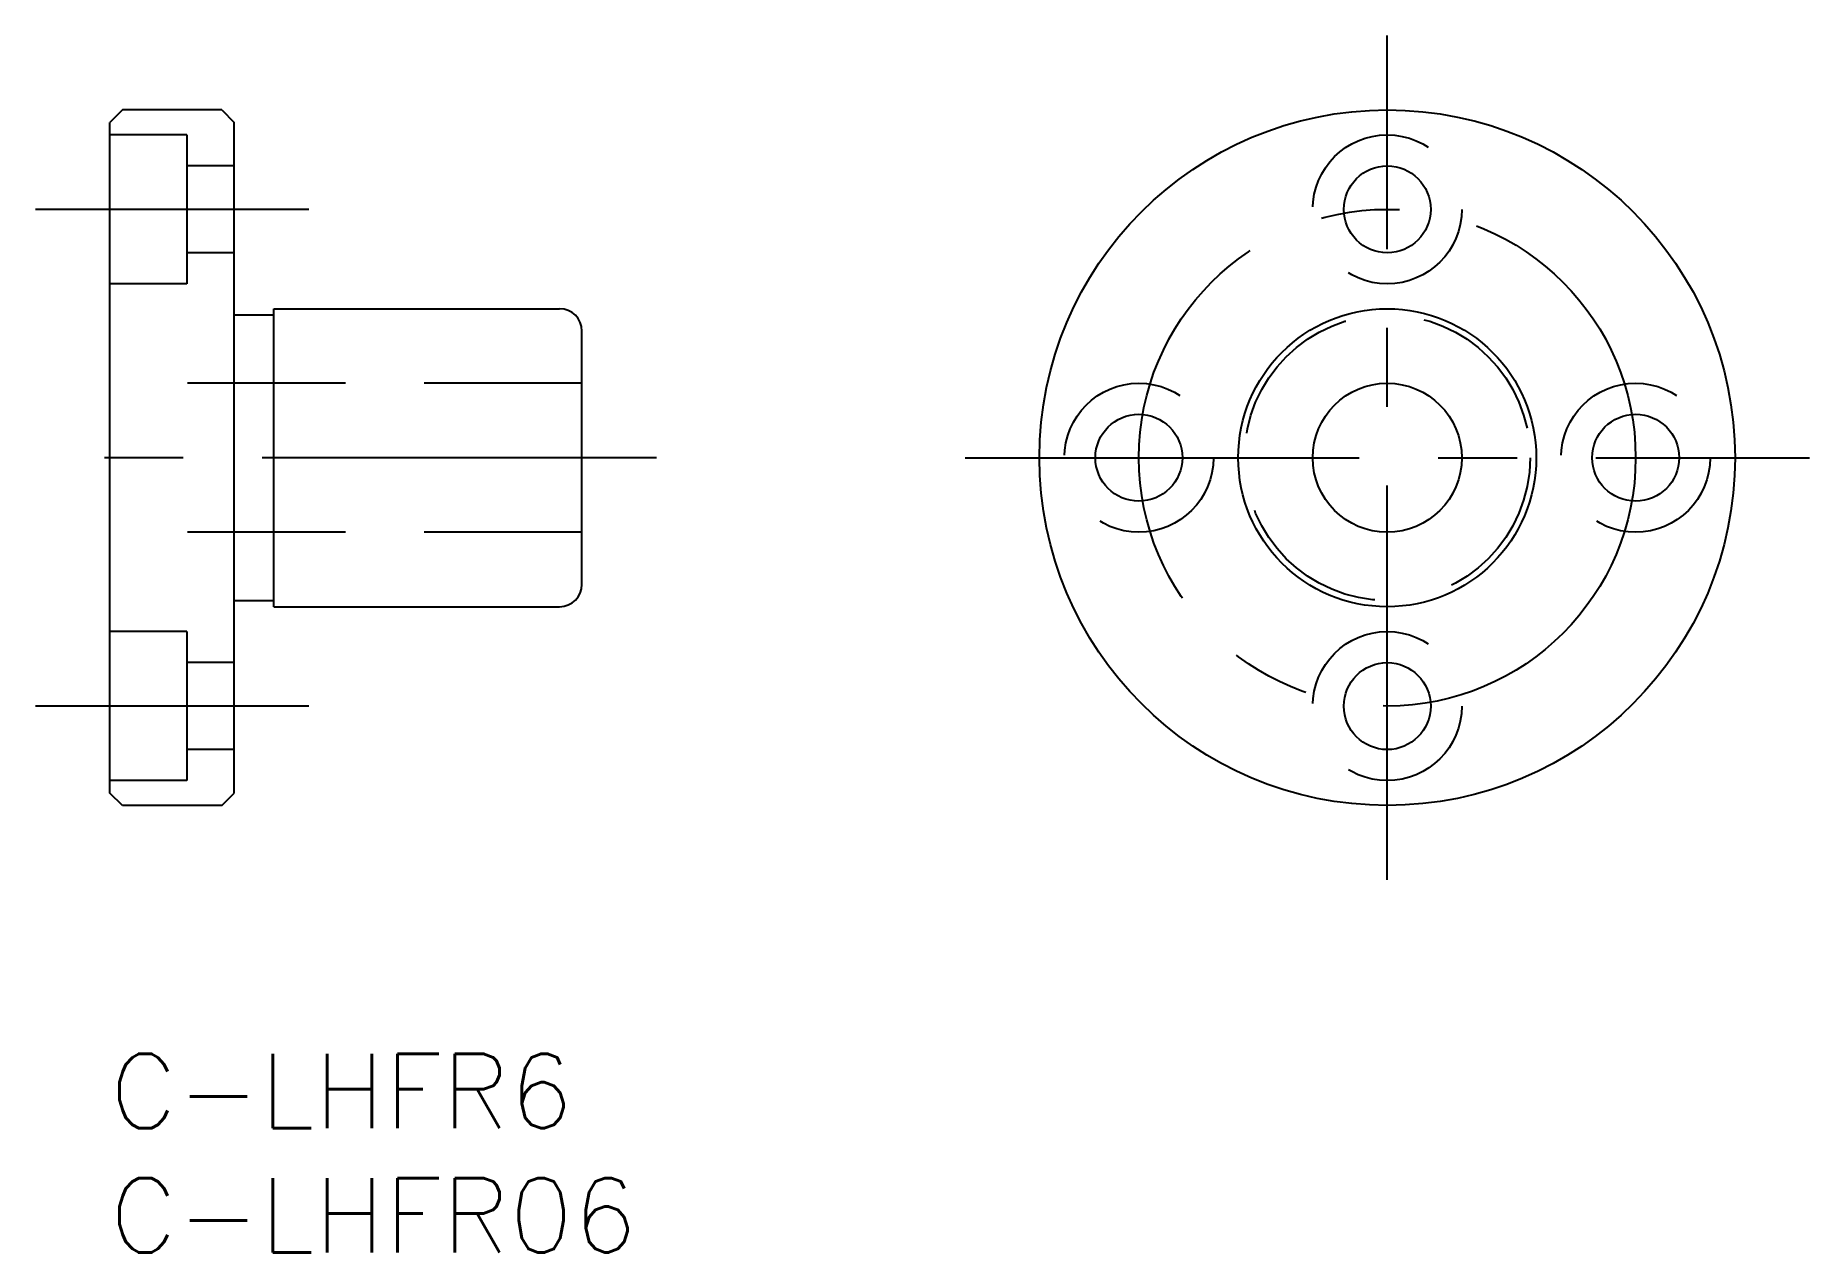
# Model space of a CAD drawing. Extents: x -3 to 68.4, y -8 to 41.
import ezdxf

# ---------------------------------------------------------------- set-up
doc = ezdxf.new("R2010")
doc.units = 0
doc.header["$LTSCALE"] = 0.5
doc.linetypes.add('CENTER', pattern=[50.8, 31.75, -6.35, 6.35, -6.35])
doc.linetypes.add('DASHED', pattern=[19.05, 12.7, -6.35])
for name, color, linetype in [('MSM_CENTER', 1, 'CENTER'), ('MSM_CONTINUOUS', 7, 'CONTINUOUS'), ('MSM_DASHED', 4, 'DASHED'), ('MSM_PART_NUMBER', 7, 'CONTINUOUS')]:
    doc.layers.add(name, color=color, linetype=linetype)
doc.styles.get("Standard").update_dxf_attribs({"font": 'txt.shx', "height": 1, "bigfont": 'bigfont.shx'})

# ---------------------------------------------------------------- blocks, each defined once
blk = doc.blocks.new('*U24')
at = {"layer": 'MSM_PART_NUMBER'}
blk.add_text('C-LHFR6', height=3, dxfattribs=at).set_placement((0, -3))
blk = doc.blocks.new('*U25')
at = {"layer": 'MSM_PART_NUMBER'}
blk.add_text('C-LHFR06', height=3, dxfattribs=at).set_placement((0, -8))

msp = doc.modelspace()

# ---------------------------------------------------------------- linework, layer by layer
at = {"layer": 'MSM_CENTER'}
for p, q in [((51.423, 7), (51.423, 41)), ((8, 34), (-3, 34)), ((22, 24), (-2.347, 24)), ((34.423, 24), (68.423, 24)), ((8, 14), (-3, 14)), ((6.92, 14), (-2.347, 14))]:
    msp.add_line(p, q, dxfattribs=at)
msp.add_circle((51.423, 24), 10, dxfattribs=at)
at = {"layer": 'MSM_CONTINUOUS'}
for p, q in [((0.5, 38), (0, 37.5)), ((4.5, 38), (0.5, 38)), ((4.5, 38), (5, 37.5)), ((0, 10.5), (0, 37.5)), ((5, 10.5), (5, 37.5)), ((6.6, 30), (18.1, 30)), ((6.6, 18), (6.6, 30)), ((8.125, 30), (8.125, 30)), ((5, 29.75), (6.6, 29.75)), ((19, 18.9), (19, 29.1)), ((5, 18.25), (6.6, 18.25)), ((6.6, 18), (18.1, 18)), ((8.125, 18), (8.125, 18)), ((11.25, 18), (11.25, 18)), ((0.5, 10), (0, 10.5)), ((4.5, 10), (0.5, 10)), ((4.5, 10), (5, 10.5))]:
    msp.add_line(p, q, dxfattribs=at)
for centre, radius in [((51.423, 24), 14), ((51.423, 34), 1.75), ((51.423, 24), 6), ((51.423, 24), 3), ((41.423, 24), 1.75), ((61.423, 24), 1.75), ((51.423, 14), 1.75)]:
    msp.add_circle(centre, radius, dxfattribs=at)
for centre, start, end in [((18.1, 29.1), 0, 90), ((18.1, 18.9), 270, 360)]:
    msp.add_arc(centre, 0.9, start, end, dxfattribs=at)
at = {"layer": 'MSM_DASHED'}
for p, q in [((3.1, 37), (0, 37)), ((3.1, 37), (3.1, 31)), ((5, 35.75), (3.1, 35.75)), ((5, 32.25), (3.1, 32.25)), ((3.1, 31), (0, 31)), ((19, 27), (0, 27)), ((19, 21), (0, 21)), ((3.1, 17), (0, 17)), ((3.1, 17), (3.1, 11)), ((5, 15.75), (3.1, 15.75)), ((5, 12.25), (3.1, 12.25)), ((3.1, 11), (0, 11))]:
    msp.add_line(p, q, dxfattribs=at)
for centre, radius in [((51.423, 34), 3), ((51.423, 24), 5.75), ((41.423, 24), 3), ((61.423, 24), 3), ((51.423, 14), 3)]:
    msp.add_circle(centre, radius, dxfattribs=at)

# ---------------------------------------------------------------- block references
at = {"layer": 'MSM_CONTINUOUS'}
for name in ['*U24', '*U25']:
    msp.add_blockref(name, (0, 0), dxfattribs=at)

doc.saveas('drawing.dxf')
